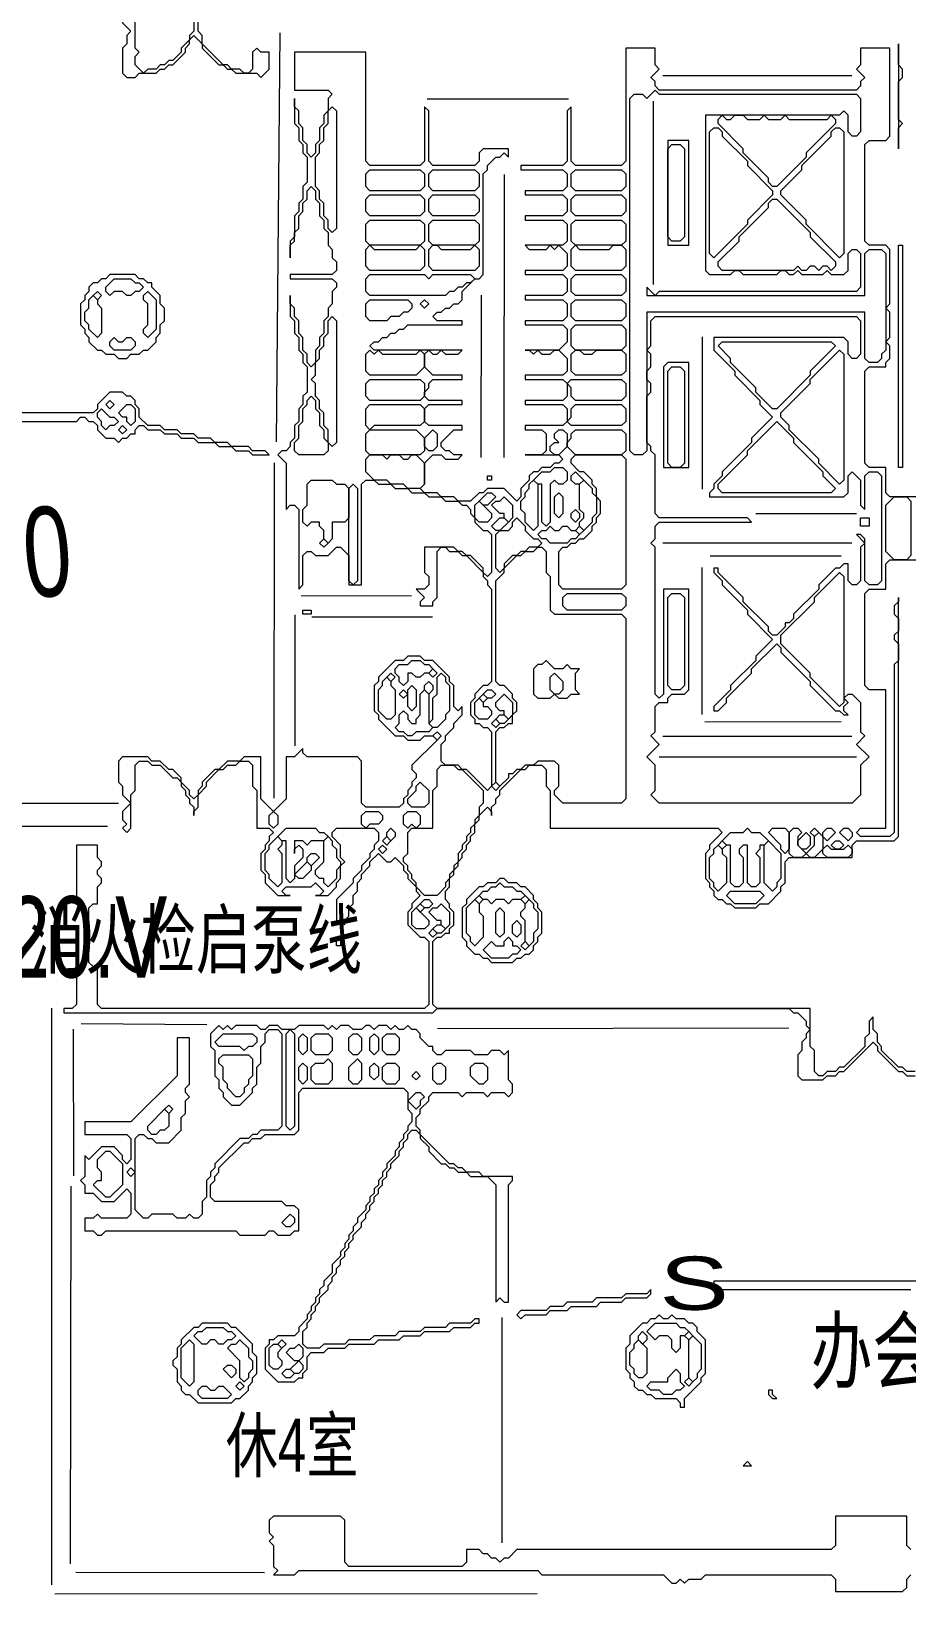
# Model space of a CAD drawing. Extents: x 10 to 1968, y 11 to 1392.
# Drawn here: x 456.2 to 665, y 485.5 to 858 of the extents above; entities that cross this region are included whole.
import ezdxf

# ---------------------------------------------------------------- set-up
doc = ezdxf.new("R2010")
doc.units = 0
for name, color, linetype, lineweight in [('OCR_TEXT', 6, 'Continuous', 0), ('TRACE_CURVE', 6, 'Continuous', 0), ('TRACE_STRAIGHT', 5, 'Continuous', 0), ('TRACE_TEXT_SYMBOL', 6, 'Continuous', 0)]:
    doc.layers.add(name, color=color, linetype=linetype, lineweight=lineweight)
doc.styles.add('wqy-unicode', font='wqy-unicode.lff')

msp = doc.modelspace()

# ---------------------------------------------------------------- linework, layer by layer
at = {"layer": 'TRACE_CURVE', "color": 6}
for points in [[(360, 863), (477, 863), (478, 862), (478, 860), (480, 858), (479, 857), (479, 855), (478, 854), (478, 848), (479, 847), (481, 847), (482, 848), (486, 848), (487, 849), (488, 849), (489, 850), (490, 850), (493, 853)], [(495, 862), (495, 858), (494, 857), (494, 856), (492, 854), (492, 853), (490, 851), (489, 851), (488, 850), (487, 850), (486, 849), (484, 849), (483, 848), (481, 850), (481, 852), (482, 853), (481, 854), (481, 864)], [(493, 853), (493, 854), (494, 855), (494, 856), (495, 857), (497, 855), (497, 854), (501, 850), (502, 850), (503, 849), (504, 849), (505, 848), (510, 848), (511, 847), (513, 849), (513, 853), (511, 853), (510, 854), (509, 853), (509, 849), (508, 848), (507, 848), (506, 849), (504, 849), (503, 850), (502, 850), (497, 855), (497, 857), (496, 858), (496, 862)], [(598, 854), (598, 827), (597, 826), (586, 826), (585, 827), (585, 840), (584, 839), (584, 827), (583, 826), (573, 826), (573, 825), (583, 825), (584, 824), (584, 821), (583, 820), (574, 820), (574, 819), (583, 819), (584, 818), (584, 815), (583, 814), (574, 814), (574, 813), (583, 813), (584, 812), (584, 808), (583, 807), (574, 807), (575, 806), (579, 806), (580, 807), (581, 806), (582, 807), (584, 805), (584, 802), (583, 801), (574, 801), (574, 800), (583, 800), (584, 799), (584, 796), (583, 795), (574, 795), (574, 794), (583, 794), (584, 793), (584, 790), (583, 789), (574, 789), (574, 788), (583, 788), (584, 787), (584, 784), (582, 782), (574, 782), (575, 782), (576, 781), (577, 782), (578, 781), (580, 781), (581, 782), (582, 782), (584, 780), (584, 777)], [(660, 778), (660, 779), (661, 780), (661, 783), (660, 784), (661, 785), (661, 791), (660, 792), (661, 793), (661, 806), (660, 807), (656, 807), (655, 808), (655, 831), (656, 832), (660, 832), (661, 833), (661, 854), (654, 854), (654, 850), (653, 849), (655, 847), (654, 846), (654, 845), (653, 844), (606, 844), (605, 845), (605, 846), (604, 847), (606, 849), (605, 850), (605, 854), (598, 854)], [(550, 827), (549, 826), (537, 826), (536, 827), (536, 853), (519, 853), (519, 844), (527, 844), (528, 843), (527, 842), (527, 839), (526, 838), (526, 836), (525, 835), (525, 832), (524, 831), (524, 829), (523, 828), (522, 829), (522, 831), (521, 832), (521, 835), (520, 836), (520, 839), (519, 840), (519, 842), (519, 836), (520, 835), (520, 832), (521, 831), (521, 829), (522, 828), (522, 822), (521, 821), (521, 818), (520, 817), (520, 815), (519, 814), (519, 809), (518, 808), (518, 804), (518, 807), (519, 808), (519, 810), (520, 811), (520, 814), (521, 815), (521, 817), (522, 818), (522, 820), (523, 821), (524, 820), (524, 818), (525, 817), (525, 814), (526, 813), (526, 811), (527, 810), (527, 807), (528, 806), (528, 804), (529, 803), (529, 801), (528, 800)], [(551, 769), (559, 769), (559, 770), (551, 770), (550, 771), (550, 772), (551, 773), (551, 774), (552, 775), (559, 775), (559, 776), (552, 776), (550, 778), (550, 781), (551, 782), (552, 781), (553, 781), (554, 782), (555, 781), (558, 781), (559, 782), (538, 782), (537, 783), (538, 784), (539, 784), (540, 785), (541, 785), (542, 786), (543, 786), (544, 787), (545, 787), (546, 788), (559, 788), (559, 789), (553, 789), (552, 790), (553, 791), (554, 791), (555, 792), (556, 792), (557, 793), (558, 793), (559, 794), (559, 796), (562, 799), (563, 799), (564, 800), (564, 824), (565, 825), (565, 826), (567, 828), (568, 828), (569, 829), (570, 828), (570, 830), (564, 830), (563, 829), (563, 827), (562, 826), (552, 826), (551, 827), (551, 839), (550, 840), (550, 827)], [(528, 800), (518, 800), (518, 799), (528, 799), (529, 798), (529, 797), (528, 796), (528, 793), (527, 792), (527, 790), (526, 789), (526, 786), (525, 785), (525, 783), (524, 782), (524, 779), (523, 778), (522, 779), (522, 781), (521, 782), (521, 785), (520, 786), (520, 789), (519, 790), (519, 792), (518, 793), (518, 795), (518, 790), (519, 789), (519, 786), (520, 785), (520, 782), (521, 781), (521, 779), (522, 778), (522, 772), (521, 771), (521, 769), (520, 768), (520, 765), (519, 764), (519, 761), (518, 760), (518, 759), (517, 758), (516, 758), (515, 757), (517, 755), (517, 744), (518, 745), (519, 745), (520, 744), (520, 725), (521, 726), (521, 733), (522, 734), (523, 734), (524, 733), (527, 733), (529, 735), (530, 735), (532, 733), (532, 726), (535, 726)], [(604, 789), (605, 790), (653, 790), (654, 789), (654, 781), (653, 780), (652, 780), (651, 781), (651, 784), (650, 785), (619, 785), (619, 782), (624, 777), (624, 776), (630, 770), (630, 769), (633, 766), (628, 761), (628, 760), (621, 753), (621, 752), (619, 750), (619, 749), (618, 748), (618, 747), (650, 747), (651, 748), (651, 752), (652, 753), (654, 751), (654, 745), (655, 744), (655, 752), (656, 753), (658, 753), (659, 752), (659, 727), (658, 726), (656, 726), (655, 727), (655, 737), (654, 738), (653, 738), (655, 736), (654, 735), (654, 727), (653, 726), (652, 726), (651, 727), (651, 731), (650, 731), (649, 730), (648, 730), (644, 726), (644, 725), (638, 719), (638, 718), (637, 717), (636, 717), (636, 716), (634, 714), (633, 714), (632, 715), (632, 716)], [(607, 700), (606, 699), (605, 700), (605, 735), (604, 736), (605, 737), (605, 740), (606, 741), (628, 741), (627, 742), (606, 742), (605, 743), (605, 757), (604, 758), (604, 759), (603, 760), (603, 771), (604, 772), (604, 774), (603, 775), (603, 777), (604, 778), (604, 781), (603, 782), (604, 783), (604, 789)], [(584, 777), (583, 776), (574, 776), (574, 775), (583, 775), (584, 774), (584, 771), (583, 770), (574, 770), (574, 769), (583, 769), (584, 768), (584, 765), (583, 764), (574, 764), (574, 763), (578, 763), (579, 762), (579, 758), (578, 757), (574, 757), (582, 757), (583, 756), (582, 755), (581, 755), (580, 754), (578, 754), (577, 753), (576, 753), (575, 752), (575, 751), (573, 749), (573, 747), (572, 746), (569, 749), (565, 749), (564, 748), (563, 748), (561, 746), (558, 746), (557, 747), (554, 747), (553, 748), (550, 748), (549, 749), (550, 750), (550, 755), (552, 757), (554, 757), (555, 756), (558, 756), (559, 757), (557, 757), (556, 758), (555, 758), (554, 759), (554, 760), (557, 763), (559, 763), (559, 764), (551, 764), (550, 765), (550, 768), (551, 769)], [(669, 747), (661, 747), (660, 748), (660, 754), (656, 754), (655, 755), (655, 777), (656, 778), (660, 778)], [(535, 726), (535, 750), (536, 751), (538, 751), (539, 750), (542, 750), (543, 749), (546, 749), (547, 748), (550, 748), (551, 747), (554, 747), (555, 746), (558, 746), (559, 745), (560, 745), (561, 744), (561, 743), (562, 742), (562, 741), (564, 739), (565, 739), (566, 738), (566, 729), (565, 728), (564, 729), (564, 730), (561, 733), (560, 733), (559, 734), (558, 734), (557, 735), (550, 735), (550, 729), (551, 728), (551, 726), (550, 725), (548, 725), (550, 723), (549, 722), (549, 721), (552, 721), (552, 722), (553, 723), (553, 734), (554, 735), (555, 735), (556, 734), (558, 734), (559, 733), (560, 733), (564, 729), (564, 728), (565, 727), (565, 726), (566, 725), (566, 703), (565, 702), (564, 702), (562, 700), (562, 699), (561, 698), (561, 695), (562, 694)], [(662, 713), (663, 712), (663, 708), (662, 707), (662, 667), (661, 666), (654, 666), (653, 667), (654, 668), (660, 668), (660, 701), (656, 701), (655, 702), (655, 724), (656, 725), (660, 725), (660, 731), (661, 732), (669, 732)], [(632, 716), (626, 722), (626, 723), (620, 729), (620, 730), (619, 730), (619, 729), (621, 727), (621, 726), (627, 720), (627, 719), (633, 713), (629, 709), (629, 708), (623, 702), (623, 701), (619, 697), (619, 696), (620, 696), (622, 698), (622, 699), (628, 705), (628, 706), (634, 712), (635, 711), (635, 710), (642, 703), (642, 702), (648, 696), (649, 696), (650, 695), (651, 695), (650, 696), (650, 697), (651, 698), (650, 699), (651, 700), (652, 700), (654, 698), (654, 691), (655, 690), (653, 688), (656, 685), (654, 683), (654, 676), (652, 674), (606, 674), (604, 676), (605, 677), (605, 683), (603, 685), (606, 688), (604, 690), (605, 691), (605, 697), (606, 698), (608, 698), (608, 699), (609, 700), (612, 700), (613, 701), (613, 725), (607, 725), (607, 700)], [(558, 659), (558, 660), (559, 661), (559, 662), (560, 663), (560, 664), (561, 665), (561, 666), (562, 667), (562, 669), (563, 670), (563, 671), (565, 673), (566, 672), (566, 671), (566, 673), (567, 674), (567, 675), (568, 676), (568, 677), (573, 682), (574, 682), (575, 683), (578, 683), (579, 682), (579, 678), (580, 677), (580, 668), (620, 668), (621, 667), (618, 664), (618, 663), (617, 662), (617, 656), (618, 655), (618, 654), (619, 653), (619, 652), (620, 651), (621, 651), (622, 650), (623, 650), (624, 649), (629, 649), (630, 650), (632, 650), (635, 653), (635, 654), (636, 655), (636, 660), (637, 661), (652, 661), (652, 664), (653, 665), (662, 665), (663, 666), (663, 723), (663, 722), (662, 721), (662, 719), (663, 718), (663, 715), (662, 714), (662, 713)], [(562, 694), (562, 693), (563, 693), (564, 692), (565, 692), (566, 691), (566, 678), (565, 677), (560, 682), (559, 682), (558, 683), (555, 683), (554, 684), (554, 688), (555, 689), (555, 690), (557, 692), (557, 693), (559, 695), (559, 697), (558, 696), (557, 697), (557, 702), (556, 703), (556, 704), (552, 708), (550, 708), (549, 709), (546, 709), (545, 708), (543, 708), (539, 704), (539, 703), (538, 702), (538, 696), (539, 695), (539, 694), (543, 690), (545, 690), (546, 689), (549, 689), (550, 690), (552, 690), (553, 689), (547, 683), (547, 682), (548, 681), (548, 680), (547, 679), (547, 678), (546, 677), (546, 676), (545, 675), (545, 674), (544, 673), (536, 673), (535, 674), (535, 684), (534, 685), (522, 685), (521, 686), (521, 687), (519, 685), (517, 685)], [(517, 685), (517, 675), (514, 672), (511, 675), (511, 685), (507, 685), (506, 684), (503, 684), (501, 682), (500, 682), (497, 679), (497, 678), (496, 677), (496, 676), (495, 675), (494, 676), (494, 677), (492, 679), (492, 680), (490, 682), (489, 682), (487, 684), (485, 684), (484, 685), (478, 685), (477, 684), (477, 679), (478, 678), (478, 676), (480, 674), (478, 672), (478, 670), (479, 669), (478, 668), (479, 667), (480, 668), (480, 676), (481, 677), (481, 683), (482, 684), (484, 684), (485, 683), (487, 683), (490, 680), (491, 680), (492, 679), (492, 678), (493, 677), (493, 676), (494, 675), (494, 674), (495, 673), (495, 671), (495, 672), (496, 673), (496, 676), (498, 678), (498, 679), (501, 682), (502, 682), (503, 683), (505, 683), (506, 684), (508, 684)], [(508, 684), (509, 683), (509, 678), (510, 677), (510, 668), (513, 668), (514, 667), (513, 666), (513, 665), (512, 664), (512, 663), (511, 662), (511, 658), (512, 657), (512, 655), (515, 652), (518, 652), (517, 652), (516, 653), (517, 654), (523, 654), (524, 655), (526, 653), (525, 652), (524, 652), (527, 652), (529, 654), (529, 655), (530, 656), (530, 659), (531, 660), (530, 661), (530, 664), (528, 666), (528, 667), (529, 668), (538, 668), (539, 667), (539, 665), (538, 664), (538, 663), (537, 662), (537, 661), (535, 659), (535, 658), (533, 656), (533, 655), (529, 651), (529, 646), (530, 646), (531, 645), (531, 646), (532, 647), (532, 649), (533, 650), (533, 652), (534, 653), (534, 655), (535, 656), (535, 657), (537, 659), (537, 660), (539, 662), (541, 660)], [(541, 660), (542, 660), (543, 661), (545, 659), (545, 658), (546, 657), (546, 656), (548, 654), (548, 653), (549, 652), (547, 650), (547, 649), (546, 648), (546, 645), (549, 642), (550, 642), (551, 641), (551, 626), (550, 625), (473, 625), (472, 626), (472, 635), (471, 635), (470, 636), (470, 649), (471, 650), (472, 650), (472, 654), (473, 655), (473, 656), (472, 657), (472, 658), (473, 659), (473, 660), (472, 661), (472, 664), (467, 664), (467, 650), (468, 650), (469, 649), (469, 636), (468, 635), (467, 635), (467, 626), (466, 625), (464, 625), (464, 624), (552, 624), (553, 625), (637, 625), (638, 624), (639, 624), (641, 622), (641, 621), (642, 620), (641, 619), (641, 618), (640, 617), (640, 615), (639, 614), (639, 609), (640, 608), (645, 608), (646, 609)], [(667, 610), (665, 610), (664, 611), (663, 611), (659, 615), (659, 616), (658, 617), (658, 619), (657, 620), (657, 623), (656, 622), (656, 619), (655, 618), (655, 616), (650, 611), (649, 611), (648, 610), (646, 610), (645, 609), (644, 609), (643, 610), (643, 615), (642, 616), (642, 625), (553, 625), (552, 626), (552, 641), (553, 642), (554, 642), (555, 643), (556, 643), (556, 644), (557, 645), (557, 648), (556, 649), (556, 650), (555, 651), (555, 653), (556, 654), (556, 656), (557, 657), (557, 658), (558, 659)], [(501, 621), (499, 619), (499, 616), (500, 615), (500, 609), (501, 608), (501, 606), (502, 605), (502, 604), (504, 602), (506, 602), (509, 605), (509, 606), (510, 607), (510, 611), (511, 612), (511, 616), (512, 617), (512, 619), (513, 620), (515, 620), (516, 619), (516, 597), (515, 596), (511, 596), (510, 595), (509, 595), (508, 594), (506, 594), (500, 588), (500, 587), (499, 586), (499, 585), (498, 584), (498, 580), (497, 579), (497, 576), (496, 575), (495, 575), (494, 576), (493, 575), (491, 575), (490, 576), (485, 576), (484, 575), (483, 575), (481, 577), (481, 594), (482, 595), (483, 595), (484, 594), (485, 594), (486, 593), (489, 593), (492, 596), (492, 599), (493, 600), (493, 603), (494, 604), (493, 605), (493, 606), (494, 607), (494, 618), (491, 618)], [(571, 607), (570, 608), (570, 615), (569, 614), (568, 615), (566, 615), (565, 614), (562, 614), (561, 615), (555, 615), (554, 614), (553, 614), (552, 615), (552, 616), (551, 616), (549, 618), (549, 619), (548, 620), (547, 620), (546, 621), (545, 620), (544, 620), (543, 621), (542, 620), (541, 621), (539, 621), (538, 620), (537, 621), (536, 621), (535, 620), (533, 620), (532, 621), (530, 621), (529, 620), (528, 621), (527, 620), (526, 621), (520, 621), (519, 620), (516, 620), (515, 621), (513, 621), (512, 620), (511, 620), (510, 621), (505, 621), (504, 620), (503, 621), (502, 620), (501, 621)], [(491, 618), (491, 609), (480, 598), (469, 598), (469, 595), (479, 595), (480, 594), (480, 589), (479, 588), (478, 589), (478, 590), (476, 592), (473, 592), (470, 589), (469, 590), (469, 585), (468, 584), (469, 583), (469, 581), (471, 581), (473, 579), (476, 579), (479, 582), (480, 581), (480, 576), (479, 575), (473, 575), (472, 576), (471, 575), (469, 575), (469, 572), (471, 572), (472, 571), (473, 571), (474, 572), (505, 572), (506, 571), (512, 571), (513, 572), (514, 572), (515, 571), (518, 571), (519, 572), (520, 572), (520, 577), (519, 578), (517, 578), (516, 579), (500, 579), (499, 580), (499, 583), (500, 584), (500, 585), (501, 586), (501, 587), (507, 593), (508, 593), (509, 594), (511, 594), (512, 595), (519, 595), (520, 596), (520, 605), (521, 606)], [(646, 609), (648, 609), (649, 610), (650, 610), (657, 617), (658, 616), (658, 615), (663, 610), (664, 610), (665, 609), (667, 609)], [(521, 606), (545, 606), (546, 605), (546, 601), (547, 600), (547, 598), (546, 597), (546, 596), (545, 595), (545, 594), (544, 593), (544, 592), (543, 591), (543, 590), (541, 588), (541, 587), (540, 586), (540, 585), (539, 584), (539, 583), (538, 582), (538, 581), (537, 580), (537, 579), (536, 578), (536, 577), (534, 575), (534, 574), (533, 573), (533, 572), (532, 571), (532, 570), (531, 569), (531, 568), (530, 567), (530, 566), (528, 564), (528, 562), (526, 560), (526, 559), (525, 558), (525, 557), (524, 556), (524, 555), (523, 554), (523, 553), (522, 552), (522, 551), (520, 549), (520, 548), (519, 547), (515, 547), (514, 546), (513, 546), (513, 545), (512, 544), (512, 539), (515, 536), (519, 536), (520, 537), (521, 537), (521, 538), (522, 539), (522, 542)], [(538, 579), (538, 580), (539, 581), (539, 582), (540, 583), (540, 584), (541, 585), (541, 586), (542, 587), (542, 588), (544, 590), (544, 591), (545, 592), (545, 593), (546, 594), (546, 595), (547, 596), (548, 596), (549, 595), (549, 594), (551, 592), (551, 591), (554, 588), (555, 588), (556, 587), (557, 587), (558, 586), (560, 586), (561, 585), (565, 585), (567, 583), (567, 555), (568, 556), (569, 555), (570, 555), (570, 583), (571, 584), (571, 585), (564, 585), (563, 586), (560, 586), (559, 587), (558, 587), (557, 588), (556, 588), (549, 595), (549, 596), (548, 597), (548, 599), (549, 600), (549, 601), (551, 603), (551, 604), (552, 605), (558, 605), (559, 604), (560, 605), (564, 605), (565, 604), (566, 605), (569, 605), (570, 604), (571, 605), (571, 607)], [(522, 542), (523, 543), (526, 543), (527, 544), (531, 544), (532, 545), (538, 545), (539, 546), (544, 546), (545, 547), (549, 547), (550, 548), (556, 548), (557, 549), (561, 549), (562, 550), (563, 550), (563, 551), (562, 551), (561, 550), (556, 550), (555, 549), (550, 549), (549, 548), (544, 548), (543, 547), (538, 547), (537, 546), (532, 546), (531, 545), (526, 545), (525, 544), (522, 544), (521, 545), (521, 548), (522, 549), (522, 550), (523, 551), (523, 552), (524, 553), (524, 554), (525, 555), (525, 556), (527, 558), (527, 559), (528, 560), (528, 561), (529, 562), (529, 563), (530, 564), (530, 565), (531, 566), (531, 567), (532, 568), (532, 569), (533, 570), (533, 571), (535, 573), (535, 574), (536, 575), (536, 576), (537, 577), (537, 578), (538, 579)], [(695, 560), (619, 560), (619, 558), (666, 558)]]:
    msp.add_lwpolyline(points, dxfattribs=at)
for points in [[(605, 844), (606, 843), (653, 843), (654, 842), (654, 834), (653, 833), (652, 833), (651, 834), (651, 838), (650, 839), (649, 838), (617, 838), (617, 801), (618, 800), (623, 800), (624, 801), (625, 801), (626, 800), (634, 800), (635, 801), (636, 801), (637, 800), (638, 800), (639, 801), (640, 800), (645, 800), (646, 801), (647, 800), (650, 800), (651, 801), (651, 805), (652, 806), (653, 806), (654, 805), (654, 797), (653, 796), (606, 796), (605, 795), (603, 797), (603, 795), (655, 795), (655, 805), (656, 806), (659, 806), (660, 805), (660, 782), (659, 781), (659, 780), (658, 779), (656, 779), (655, 780), (655, 791), (603, 791), (603, 758), (602, 757), (600, 757), (599, 758), (599, 842), (600, 843), (602, 843), (603, 842)], [(527, 839), (528, 840), (529, 839), (529, 811), (528, 810), (527, 811), (527, 813), (526, 814), (526, 817), (525, 818), (525, 820), (524, 821), (524, 828), (525, 829), (525, 831), (526, 832), (526, 835), (527, 836)], [(618, 834), (619, 835), (620, 835), (621, 834), (621, 833), (627, 827), (627, 826), (633, 820), (633, 819), (627, 813), (627, 812), (619, 804), (618, 805)], [(620, 837), (621, 838), (622, 837), (623, 837), (624, 838), (626, 838), (627, 837), (630, 837), (631, 838), (632, 837), (635, 837), (636, 838), (637, 837), (646, 837), (647, 838), (648, 837), (648, 836), (641, 829), (641, 828), (634, 821), (633, 821), (632, 822), (632, 823), (626, 829), (626, 830), (620, 836)], [(647, 834), (648, 835), (649, 835), (650, 834), (650, 805), (649, 804), (641, 812), (641, 813), (635, 819), (635, 820), (640, 825), (640, 826), (647, 833)], [(536, 824), (537, 825), (549, 825), (550, 824), (550, 821), (549, 820), (537, 820), (536, 821)], [(551, 824), (552, 825), (562, 825), (563, 824), (563, 821), (562, 820), (552, 820), (551, 821)], [(585, 824), (586, 825), (597, 825), (598, 824), (598, 821), (597, 820), (586, 820), (585, 821)], [(536, 818), (537, 819), (549, 819), (550, 818), (550, 815), (549, 814), (537, 814), (536, 815)], [(551, 818), (552, 819), (562, 819), (563, 818), (563, 815), (562, 814), (552, 814), (551, 815)], [(585, 818), (586, 819), (597, 819), (598, 818), (598, 815), (597, 814), (586, 814), (585, 815)], [(632, 817), (633, 818), (634, 818), (642, 810), (642, 809), (648, 803), (648, 802), (647, 801), (646, 802), (645, 802), (644, 801), (643, 802), (642, 802), (641, 801), (640, 801), (639, 802), (638, 801), (621, 801), (620, 802), (620, 803), (625, 808), (625, 809), (632, 816)], [(536, 812), (537, 813), (549, 813), (550, 812), (550, 808), (549, 807), (537, 807), (536, 808)], [(551, 812), (552, 813), (562, 813), (563, 812), (563, 808), (562, 807), (552, 807), (551, 808)], [(585, 812), (586, 813), (597, 813), (598, 812), (598, 808), (597, 807), (586, 807), (585, 808)], [(536, 806), (537, 807), (538, 806), (548, 806), (549, 807), (550, 806), (550, 802), (549, 801), (537, 801), (536, 802)], [(551, 806), (552, 807), (553, 807), (554, 806), (561, 806), (562, 807), (563, 806), (563, 802), (562, 801), (552, 801), (551, 802)], [(585, 806), (586, 807), (587, 806), (594, 806), (595, 807), (597, 807), (598, 806), (598, 802), (597, 801), (586, 801), (585, 802)], [(536, 799), (537, 800), (550, 800), (551, 799), (552, 800), (561, 800), (562, 799), (561, 798), (560, 798), (559, 797), (558, 797), (557, 796), (556, 796), (555, 795), (537, 795), (536, 796)], [(585, 799), (586, 800), (597, 800), (598, 799), (598, 796), (597, 795), (586, 795), (585, 796)], [(536, 793), (537, 794), (546, 794), (547, 793), (547, 792), (546, 791), (545, 791), (544, 790), (542, 790), (541, 789), (537, 789), (536, 790)], [(549, 793), (550, 794), (551, 793), (550, 792)], [(585, 793), (586, 794), (597, 794), (598, 793), (598, 790), (597, 789), (586, 789), (585, 790)], [(527, 789), (528, 790), (529, 789), (529, 760), (528, 759), (527, 760), (527, 763), (526, 764), (526, 767), (525, 768), (525, 770), (524, 771), (524, 774), (523, 775), (524, 776), (524, 779), (525, 780), (525, 782), (526, 783), (526, 785), (527, 786)], [(585, 787), (586, 788), (597, 788), (598, 787), (598, 783), (597, 782), (586, 782), (585, 783)], [(620, 783), (621, 784), (647, 784), (648, 783), (642, 777), (642, 776), (634, 768), (633, 768), (629, 772), (629, 773), (623, 779), (623, 780)], [(536, 781), (537, 782), (538, 781), (539, 782), (540, 781), (548, 781), (549, 782), (550, 781), (550, 778), (548, 776), (537, 776), (536, 777)], [(585, 781), (586, 782), (587, 782), (588, 781), (590, 781), (591, 782), (597, 782), (598, 781), (598, 777), (597, 776), (586, 776), (585, 777)], [(649, 782), (650, 781), (650, 751), (649, 750), (644, 755), (644, 756), (637, 763), (637, 764), (635, 766), (635, 767), (642, 774), (642, 775)], [(536, 774), (537, 775), (549, 775), (550, 774), (550, 771), (549, 770), (537, 770), (536, 771)], [(584, 774), (585, 775), (597, 775), (598, 774), (598, 771), (597, 770), (586, 770), (585, 771), (585, 773)], [(522, 770), (523, 771), (524, 770), (524, 768), (525, 767), (525, 764), (526, 763), (526, 761), (527, 760), (527, 758), (526, 757), (520, 757), (519, 758), (519, 760), (520, 761), (520, 764), (521, 765), (521, 768), (522, 769)], [(536, 768), (537, 769), (549, 769), (550, 768), (550, 765), (549, 764), (538, 764), (537, 763), (536, 764)], [(585, 768), (586, 769), (597, 769), (598, 768), (598, 765), (597, 764), (585, 764), (584, 765), (585, 766)], [(634, 765), (638, 761), (638, 760), (645, 753), (645, 752), (648, 749), (647, 748), (621, 748), (620, 749), (620, 750), (627, 757), (627, 758)], [(536, 762), (537, 763), (548, 763), (550, 761), (550, 758), (549, 757), (537, 757), (536, 758)], [(552, 763), (553, 762), (553, 759), (552, 758), (551, 758), (550, 759), (550, 761)], [(581, 762), (582, 763), (583, 763), (584, 762), (584, 759), (582, 757), (581, 757), (580, 758), (580, 759), (581, 760), (582, 760), (581, 761)], [(585, 762), (586, 763), (597, 763), (598, 762), (598, 758), (597, 757), (586, 757), (584, 759), (584, 760), (585, 761)], [(536, 756), (537, 757), (540, 757), (541, 756), (542, 757), (544, 757), (545, 756), (546, 756), (547, 757), (548, 757), (550, 755), (550, 750), (549, 749), (546, 749), (545, 750), (542, 750), (541, 751), (538, 751), (536, 753)], [(585, 756), (586, 757), (597, 757), (598, 756), (598, 726), (597, 725), (583, 725), (582, 726), (582, 734), (583, 735), (584, 735), (585, 736), (586, 736), (587, 737), (588, 737), (590, 739), (590, 740), (591, 741), (591, 742), (592, 743), (592, 746), (591, 747), (591, 749), (590, 750), (590, 751), (588, 753), (587, 753), (585, 755)], [(580, 753), (581, 754), (583, 754), (584, 753), (584, 751), (583, 750), (582, 750), (581, 751), (580, 750), (580, 741), (579, 740), (578, 741), (578, 750), (577, 750), (576, 751), (578, 753)], [(585, 752), (586, 753), (588, 751), (587, 750), (586, 750), (585, 751)], [(522, 750), (523, 751), (528, 751), (529, 750), (531, 750), (532, 749), (532, 742), (531, 741), (528, 741), (528, 737), (527, 736), (526, 737), (526, 739), (525, 740), (525, 741), (523, 741), (522, 740), (521, 741), (521, 744), (522, 745)], [(532, 749), (533, 750), (534, 749), (534, 727), (533, 726), (532, 727)], [(575, 750), (576, 751), (577, 750), (577, 740), (576, 739), (574, 741), (574, 743), (573, 744), (573, 746), (574, 747), (574, 748), (575, 749)], [(587, 750), (588, 751), (590, 749), (590, 748), (591, 747), (591, 743), (590, 742), (590, 741), (588, 739), (587, 740), (587, 741), (588, 742), (588, 743), (587, 744)], [(562, 745), (563, 746), (566, 743), (566, 742), (565, 741), (563, 741), (562, 742)], [(565, 748), (566, 748), (567, 747), (565, 745), (564, 745), (563, 746)], [(568, 746), (569, 747), (571, 745), (571, 742), (570, 741), (569, 742), (569, 743), (568, 743), (566, 745), (567, 746)], [(581, 747), (582, 748), (583, 747), (583, 743), (582, 742), (581, 743)], [(662, 747), (665, 747), (666, 746), (666, 733), (665, 732), (662, 732), (660, 734), (660, 745)], [(568, 742), (569, 742), (570, 741), (568, 739), (567, 739), (566, 740)], [(571, 741), (572, 742), (574, 740), (574, 739), (576, 737), (577, 737), (578, 736), (577, 735), (575, 735), (574, 734), (573, 734), (572, 733), (571, 733), (569, 731), (569, 730), (568, 729), (567, 730), (567, 738), (568, 739), (570, 739), (571, 740)], [(585, 743), (586, 744), (587, 743), (587, 742), (586, 741), (585, 742)], [(579, 739), (580, 740), (581, 739), (582, 739), (583, 740), (584, 740), (585, 739), (586, 739), (587, 738), (586, 737), (585, 737), (584, 736), (580, 736), (579, 737), (578, 737), (577, 738), (578, 739)], [(586, 739), (587, 740), (588, 739), (587, 738)], [(525, 736), (526, 737), (527, 736), (526, 735)], [(576, 734), (577, 735), (578, 735), (579, 734), (579, 729), (580, 728), (580, 720), (581, 719), (597, 719), (598, 718), (598, 675), (597, 674), (583, 674), (581, 676), (581, 677), (582, 678), (582, 683), (581, 684), (577, 684), (576, 683), (574, 683), (573, 682), (572, 682), (571, 681), (570, 681), (570, 680), (568, 678), (567, 679), (567, 691), (568, 692), (569, 692), (570, 693), (571, 693), (571, 695), (572, 696), (572, 698), (571, 699), (571, 700), (569, 702), (568, 702), (567, 703), (567, 727), (569, 729), (569, 730), (572, 733), (573, 733), (574, 734)], [(649, 729), (650, 728), (650, 698), (649, 697), (642, 704), (642, 705), (635, 712), (635, 714), (643, 722), (643, 723)], [(583, 723), (584, 724), (597, 724), (598, 723), (598, 721), (597, 720), (584, 720), (583, 721)], [(608, 723), (609, 724), (611, 724), (612, 723), (612, 702), (611, 701), (609, 701), (608, 702)], [(546, 707), (547, 708), (549, 708), (550, 707), (551, 707), (552, 706), (551, 705), (550, 705), (549, 704), (548, 704), (547, 705), (546, 705), (546, 703), (545, 702), (544, 703), (544, 704), (543, 705), (543, 706), (544, 707)], [(541, 704), (542, 705), (543, 704), (542, 703)], [(551, 705), (552, 706), (553, 705), (552, 704)], [(553, 704), (554, 705), (555, 704), (555, 703), (556, 702), (556, 696), (555, 695), (555, 694), (553, 692), (552, 692), (551, 693), (552, 694), (552, 699), (553, 700)], [(540, 703), (541, 704), (542, 703), (542, 702), (543, 701), (543, 695), (542, 694), (541, 694), (539, 696), (539, 701), (540, 702)], [(549, 700), (550, 701), (551, 700), (551, 693), (552, 692), (551, 691), (548, 691), (547, 690), (546, 690), (545, 691), (544, 691), (543, 692), (544, 693), (544, 695), (545, 696), (546, 695), (546, 694), (547, 693), (548, 693), (548, 694), (549, 695)], [(544, 700), (545, 701), (546, 700), (545, 699)], [(546, 701), (547, 702), (548, 701), (548, 697), (547, 696), (546, 697)], [(550, 702), (551, 703), (552, 702), (552, 701), (551, 700), (550, 701)], [(564, 700), (565, 701), (566, 701), (567, 700), (566, 699), (565, 699)], [(562, 698), (563, 699), (564, 698), (564, 697), (565, 697), (566, 696), (566, 695), (565, 694), (563, 694), (562, 695)], [(563, 699), (564, 700), (565, 699), (564, 698)], [(569, 700), (571, 698), (571, 695), (570, 694), (569, 695), (569, 696), (568, 696), (567, 697), (567, 698)], [(566, 693), (567, 694), (568, 693), (567, 692)], [(567, 694), (568, 695), (569, 695), (570, 694), (569, 693), (568, 693)], [(552, 690), (553, 691), (554, 690), (553, 689)], [(553, 682), (554, 683), (557, 683), (558, 682), (559, 682), (564, 677), (564, 674), (563, 673), (563, 671), (562, 670), (562, 669), (561, 668), (561, 667), (560, 666), (560, 665), (559, 664), (559, 663), (558, 662), (558, 660), (557, 659), (557, 658), (556, 657), (556, 656), (555, 655), (555, 654), (553, 652), (550, 652), (548, 654), (548, 655), (547, 656), (547, 657), (546, 658), (546, 659), (545, 660), (545, 661), (546, 662), (546, 667), (547, 668), (552, 668), (552, 677), (553, 678)], [(548, 678), (549, 679), (551, 677), (551, 674), (550, 673), (547, 673), (546, 674), (546, 675), (548, 677)], [(566, 678), (567, 679), (568, 678), (567, 677)], [(513, 671), (514, 672), (515, 671), (515, 669), (514, 668), (513, 669)], [(535, 671), (536, 672), (539, 672), (540, 671), (540, 670), (539, 669), (537, 669), (536, 668), (535, 669)], [(545, 671), (546, 672), (548, 672), (549, 671), (549, 669), (548, 668), (547, 669), (546, 668), (545, 669)], [(517, 668), (524, 668), (525, 667), (526, 667), (527, 666), (526, 665), (523, 665), (522, 664), (521, 665), (519, 665), (519, 662), (519, 663), (520, 664), (521, 663), (521, 661), (519, 659), (519, 656), (518, 655), (517, 656), (517, 665), (516, 665), (515, 666)], [(541, 667), (542, 668), (543, 667), (543, 666), (542, 665), (541, 666)], [(626, 667), (627, 668), (628, 667), (630, 667), (632, 665), (631, 664), (630, 664), (630, 663), (629, 662), (630, 661), (630, 655), (629, 654), (628, 654), (627, 655), (627, 664), (626, 664), (625, 663), (625, 662), (626, 661), (626, 655), (625, 654), (624, 654), (623, 655), (623, 664), (622, 664), (621, 665), (623, 667)], [(632, 667), (633, 668), (636, 668), (637, 667), (637, 663), (636, 662), (635, 663), (635, 664)], [(637, 667), (638, 668), (639, 668), (640, 667), (639, 666), (639, 664), (641, 662), (640, 661), (638, 661), (637, 662)], [(641, 667), (642, 666), (642, 664), (641, 663), (640, 663), (639, 664), (639, 665)], [(643, 666), (644, 667), (645, 666), (645, 663), (643, 661), (642, 661), (641, 662), (643, 664)], [(642, 667), (643, 668), (644, 667), (643, 666)], [(645, 667), (646, 668), (647, 668), (648, 667), (646, 665), (645, 666)], [(649, 667), (650, 668), (651, 668), (652, 667), (652, 666), (651, 665)], [(515, 666), (516, 665), (516, 664), (515, 663), (516, 662), (516, 655), (515, 654), (513, 656), (513, 657), (512, 658), (512, 662), (513, 663), (513, 664)], [(526, 665), (527, 666), (528, 665), (528, 664), (529, 663), (529, 661), (530, 660), (530, 659), (529, 658), (529, 656), (527, 654), (526, 655), (526, 656), (525, 656), (524, 657), (524, 658), (526, 660)], [(539, 663), (540, 664), (541, 663), (540, 662)], [(540, 665), (541, 666), (542, 665), (541, 664)], [(619, 663), (620, 664), (621, 663), (621, 662), (622, 661), (622, 655), (620, 653), (619, 654), (619, 655), (618, 656), (618, 661), (619, 662)], [(620, 664), (621, 665), (622, 664), (621, 663)], [(631, 664), (632, 665), (635, 662), (635, 656), (634, 655), (634, 654), (633, 653), (631, 655)], [(645, 663), (646, 664), (647, 663), (650, 663), (651, 664), (652, 663), (652, 662), (651, 661), (646, 661), (645, 662)], [(647, 664), (648, 665), (649, 665), (650, 664), (649, 663), (648, 663)], [(522, 660), (523, 659), (523, 658), (521, 656), (520, 656), (519, 657)], [(522, 661), (523, 662), (524, 662), (525, 661), (523, 659), (522, 660)], [(622, 652), (623, 653), (630, 653), (631, 652), (629, 650), (624, 650)], [(547, 648), (548, 649), (551, 646), (551, 645), (550, 644), (548, 644), (547, 645)], [(548, 649), (549, 650), (550, 649), (549, 648)], [(549, 650), (550, 651), (551, 651), (552, 650), (551, 649), (550, 649)], [(553, 649), (554, 650), (556, 648), (556, 645), (555, 644), (554, 645), (554, 646), (553, 646), (551, 648), (552, 649)], [(552, 644), (553, 645), (554, 645), (555, 644), (554, 643), (553, 643)], [(551, 643), (552, 644), (553, 643), (552, 642)], [(502, 619), (509, 619), (510, 618), (510, 617), (509, 616), (508, 616), (507, 615), (506, 616), (501, 616), (500, 617)], [(517, 619), (518, 620), (519, 619), (519, 597), (518, 596), (517, 597)], [(520, 618), (521, 619), (522, 618), (522, 615), (521, 614), (520, 615)], [(523, 618), (524, 619), (527, 619), (528, 618), (528, 615), (527, 614), (524, 614), (523, 615)], [(532, 618), (533, 619), (534, 619), (535, 618), (535, 615), (534, 614), (533, 614), (532, 615)], [(537, 618), (538, 619), (539, 618), (539, 615), (538, 614), (537, 615)], [(540, 618), (541, 619), (543, 619), (544, 618), (544, 615), (543, 614), (541, 614), (540, 615)], [(501, 613), (502, 614), (508, 614), (509, 613), (509, 609), (508, 608), (508, 607), (507, 606), (507, 605), (506, 604), (505, 604), (503, 606), (503, 607), (502, 608), (502, 611), (501, 612)], [(520, 611), (521, 612), (522, 611), (522, 608), (521, 607), (520, 608)], [(526, 612), (527, 613), (528, 612), (528, 608), (527, 607), (524, 607), (523, 608), (523, 611), (524, 612)], [(534, 613), (535, 612), (535, 608), (534, 607), (533, 607), (532, 608), (532, 611)], [(537, 611), (538, 612), (539, 611), (539, 609), (538, 608), (537, 609)], [(540, 611), (541, 612), (543, 612), (544, 611), (544, 608), (543, 607), (541, 607), (540, 608)], [(552, 611), (553, 612), (554, 612), (555, 611), (555, 608), (554, 607), (553, 607), (552, 608)], [(561, 611), (562, 612), (564, 612), (565, 611), (565, 608), (564, 607), (563, 607), (561, 609)], [(547, 609), (548, 610), (549, 609), (548, 608)], [(548, 605), (549, 605), (550, 604), (549, 603), (549, 602), (548, 601), (546, 603)], [(488, 601), (489, 600), (489, 597), (488, 596), (487, 596), (486, 595), (485, 595), (484, 596), (484, 597)], [(488, 601), (489, 602), (490, 601), (489, 600)], [(474, 591), (475, 591), (478, 588), (478, 583), (475, 580), (474, 580), (471, 583), (472, 584), (473, 584), (473, 586), (472, 587), (472, 589)], [(479, 586), (480, 587), (481, 586), (480, 585)], [(518, 576), (519, 575), (519, 574), (518, 573), (517, 573), (516, 574)], [(513, 544), (514, 545), (515, 545), (516, 544), (515, 543), (515, 542), (516, 541), (516, 540), (515, 539), (514, 539), (513, 540)], [(515, 545), (516, 546), (517, 545), (516, 544)], [(519, 544), (520, 545), (521, 544), (521, 542), (520, 541), (519, 541), (517, 543), (518, 544)], [(520, 541), (521, 540), (521, 539), (520, 538), (519, 538), (518, 539)], [(516, 538), (517, 539), (518, 539), (519, 538), (518, 537), (517, 537)]]:
    msp.add_lwpolyline(points, close=True, dxfattribs=at)
at = {"layer": 'TRACE_STRAIGHT', "color": 5}
for p, q in [((514.73, 760.12), (515.57, 857.64)), ((606.87, 847.43), (651.88, 847.43)), ((550.62, 841.86), (584.38, 841.87)), ((604.51, 841.38), (604.52, 797.62)), ((569.02, 756.37), (569.11, 823.87)), ((563.52, 756.38), (563.57, 795.13)), ((616.19, 785.13), (616.23, 748.87)), ((514.19, 675.13), (514.26, 755.13)), ((629, 743), (653, 743)), ((606.87, 736.05), (651.87, 736.01)), ((618.12, 732.94), (649.38, 732.93)), ((616.2, 695.12), (616.22, 730.13)), ((520.62, 723.44), (546.88, 723.49)), ((519.17, 687.62), (519.18, 718.88)), ((523.12, 718.4), (551.88, 718.38)), ((616.87, 693.37), (649.38, 693.42)), ((606.87, 689.94), (651.88, 689.93)), ((606, 685), (653, 685)), ((338, 674), (477, 674)), ((338.13, 668.45), (474.38, 668.5)), ((461.09, 625.13), (461.09, 487.62)), ((466.2, 620.13), (466.28, 585.12)), ((468.13, 621.42), (498.12, 621.19)), ((553.12, 620.23), (636.88, 620.43)), ((465.58, 492.63), (465.72, 582.63)), ((568.41, 551.37), (568.47, 497.62)), ((466.87, 490.64), (511.88, 490.54)), ((461.87, 485.49), (576.87, 485.58))]:
    msp.add_line(p, q, dxfattribs=at)
at = {"layer": 'TRACE_TEXT_SYMBOL', "color": 6}
for points in [[(663, 855), (663, 830), (663, 835), (664, 836), (663, 837), (663, 846), (664, 847), (664, 849), (663, 850)], [(608, 832), (608, 807), (613, 807), (613, 832)], [(608, 830), (609, 831), (611, 831), (612, 830), (612, 809), (611, 808), (609, 808), (608, 809)], [(663, 807), (664, 807), (664, 754), (663, 754)], [(475, 800), (474, 799), (473, 799), (472, 798), (471, 798), (470, 797), (470, 796), (469, 795), (469, 794), (468, 793), (468, 788), (469, 787), (469, 786), (470, 785), (470, 784), (472, 782), (473, 782), (474, 781), (476, 781), (477, 780), (479, 780), (480, 781), (482, 781), (483, 782), (484, 782), (486, 784), (486, 785), (487, 786), (487, 788), (488, 789), (488, 792), (487, 793), (487, 795), (485, 797), (485, 798), (484, 798), (483, 799), (482, 799), (481, 800)], [(476, 799), (480, 799), (481, 798), (482, 798), (483, 797), (482, 796), (481, 796), (480, 795), (479, 795), (478, 796), (476, 796), (475, 795), (474, 796), (474, 797)], [(470, 794), (471, 795), (472, 794), (472, 793), (473, 792), (473, 786), (472, 785), (470, 787), (470, 788), (469, 789), (469, 791), (470, 792)], [(471, 795), (472, 796), (473, 795), (472, 794)], [(483, 795), (484, 796), (486, 794), (486, 787), (484, 785), (483, 786), (483, 787), (484, 788), (484, 793), (483, 794)], [(475, 784), (476, 785), (477, 784), (478, 784), (479, 785), (480, 785), (481, 784), (481, 783), (480, 782), (476, 782), (475, 783)], [(608, 779), (607, 778), (607, 754), (613, 754), (613, 779)], [(608, 777), (609, 778), (611, 778), (612, 777), (612, 755), (611, 754), (609, 754), (608, 755)], [(472, 767), (473, 768), (475, 766), (476, 766), (477, 765), (476, 764), (475, 764), (474, 763), (473, 764), (473, 765), (472, 766)], [(474, 769), (475, 770), (476, 769), (475, 768)], [(479, 769), (480, 769), (481, 768), (481, 765), (480, 764), (479, 765), (479, 766), (478, 766), (477, 767)], [(477, 763), (478, 764), (479, 763), (478, 762)], [(565, 752), (566, 752), (566, 751), (565, 751)], [(654, 742), (656, 742), (656, 740), (654, 740)], [(521, 720), (523, 720), (523, 719), (521, 719)], [(579, 708), (578, 707), (577, 707), (576, 706), (576, 700), (577, 699), (580, 699), (581, 700), (582, 699), (584, 699), (585, 700), (587, 700), (586, 701), (586, 705), (587, 706), (585, 706), (584, 707), (583, 706), (581, 706)], [(580, 704), (581, 705), (583, 703), (583, 701), (582, 700), (581, 700), (580, 701)], [(568, 656), (567, 655), (565, 655), (564, 654), (563, 654), (560, 651), (560, 650), (559, 649), (559, 642), (560, 641), (560, 640), (562, 638), (563, 638), (564, 637), (565, 637), (566, 636), (571, 636), (572, 637), (573, 637), (574, 638), (575, 638), (576, 639), (576, 640), (577, 641), (577, 642), (578, 643), (578, 648), (577, 649), (577, 650), (576, 651), (576, 652), (574, 654), (573, 654), (572, 655), (570, 655), (569, 656)], [(562, 651), (563, 652), (564, 651), (563, 650)], [(567, 654), (568, 655), (569, 654), (571, 654), (572, 653), (573, 653), (574, 652), (573, 651), (571, 651), (570, 650), (569, 651), (567, 651), (566, 650), (565, 651), (564, 651), (563, 652), (564, 653), (565, 653), (566, 654)], [(573, 651), (574, 652), (575, 651), (574, 650)], [(562, 651), (563, 650), (563, 648), (564, 647), (564, 642), (562, 640), (561, 641), (561, 642), (560, 643), (560, 649)], [(567, 648), (568, 649), (569, 648), (569, 643), (568, 642), (567, 643)], [(574, 650), (575, 651), (576, 650), (576, 649), (577, 648), (577, 644), (576, 643), (576, 641), (575, 640), (574, 641), (574, 646), (573, 647), (573, 648), (574, 649)], [(571, 645), (572, 646), (573, 645), (573, 643), (572, 642), (571, 643)], [(529, 642), (530, 642), (530, 640), (529, 640)], [(569, 641), (570, 642), (571, 641), (571, 640), (572, 640), (573, 639), (572, 638), (571, 638), (570, 637), (566, 637), (564, 639), (566, 641), (567, 640), (569, 640)], [(573, 640), (574, 641), (575, 640), (574, 639)], [(604, 558), (603, 557), (598, 557), (597, 556), (591, 556), (590, 555), (584, 555), (583, 554), (580, 554), (579, 553), (573, 553), (572, 552), (573, 551), (574, 552), (579, 552), (580, 553), (584, 553), (585, 554), (591, 554), (592, 555), (597, 555), (598, 556), (603, 556), (604, 557)], [(606, 552), (605, 551), (604, 551), (603, 550), (602, 550), (599, 547), (599, 545), (598, 544), (598, 539), (599, 538), (599, 537), (600, 536), (600, 535), (601, 534), (602, 534), (603, 533), (604, 533), (605, 532), (610, 532), (611, 531), (611, 530), (612, 530), (612, 532), (616, 536), (616, 537), (617, 538), (617, 546), (615, 548), (615, 549), (614, 550), (613, 550), (612, 551), (610, 551), (609, 552), (608, 551), (607, 551)], [(497, 550), (496, 549), (495, 549), (492, 546), (492, 545), (491, 544), (491, 542), (490, 541), (490, 540), (491, 539), (491, 536), (492, 535), (492, 534), (493, 533), (494, 533), (496, 531), (504, 531), (505, 532), (506, 532), (508, 534), (508, 535), (509, 536), (509, 537), (510, 538), (510, 542), (509, 543), (509, 545), (505, 549), (504, 549), (503, 550)], [(497, 548), (498, 549), (502, 549), (503, 548), (504, 548), (505, 547), (504, 546), (503, 546), (502, 545), (501, 545), (500, 546), (499, 546), (498, 545), (497, 545), (495, 547), (496, 548)], [(601, 547), (602, 548), (603, 547), (603, 546), (602, 545), (601, 546)], [(605, 550), (610, 550), (611, 549), (612, 549), (613, 548), (612, 547), (611, 547), (611, 544), (610, 543), (609, 544), (609, 546), (608, 547), (606, 547), (605, 546), (603, 548)], [(612, 547), (613, 548), (614, 547), (613, 546)], [(494, 546), (495, 545), (495, 536), (494, 535), (492, 537), (492, 544)], [(505, 545), (506, 546), (508, 544), (508, 542), (509, 541), (509, 539), (508, 538), (508, 537), (507, 536), (506, 537), (506, 541), (503, 544), (504, 545)], [(600, 545), (601, 546), (603, 544), (603, 538), (602, 537), (601, 537), (600, 538), (600, 539), (599, 540), (599, 543), (600, 544)], [(613, 546), (614, 547), (616, 545), (616, 539), (615, 538), (615, 537), (614, 536), (613, 537)], [(502, 539), (503, 540), (504, 540), (505, 539), (505, 538), (504, 537)], [(610, 539), (611, 538), (611, 536), (612, 535), (611, 534), (610, 534), (609, 533), (607, 533), (606, 534), (604, 534), (603, 535), (604, 536), (608, 536), (608, 537)], [(612, 536), (613, 537), (614, 536), (613, 535)], [(496, 534), (497, 535), (498, 535), (499, 534), (500, 534), (501, 535), (502, 535), (504, 533), (503, 532), (497, 532), (496, 533)], [(505, 535), (506, 536), (507, 535), (506, 534)], [(632, 534), (632, 533), (633, 532), (634, 532), (633, 533), (633, 534)], [(627, 517), (626, 516), (628, 516)]]:
    msp.add_lwpolyline(points, close=True, dxfattribs=at)
for points in [[(475, 772), (472, 769), (472, 768), (471, 767), (382, 767)], [(492, 761), (495, 761), (496, 760), (500, 760), (501, 759), (504, 759), (505, 758), (508, 758), (509, 757), (513, 757), (512, 758), (509, 758), (508, 759), (504, 759), (503, 760), (500, 760), (499, 761), (496, 761), (495, 762), (492, 762), (491, 763), (488, 763), (487, 764), (484, 764), (482, 766), (482, 768), (481, 769), (481, 770), (480, 771), (479, 771), (478, 772), (475, 772)], [(454, 765), (467, 765), (468, 766), (469, 766), (470, 765), (471, 765), (472, 764), (472, 763), (474, 761), (476, 761), (477, 760), (478, 761), (479, 761), (480, 762), (481, 762), (481, 763), (482, 764), (483, 764), (484, 763), (487, 763), (488, 762), (491, 762), (492, 761)], [(514, 504), (513, 503), (513, 500), (514, 499), (513, 498), (514, 497), (514, 492), (515, 491), (514, 490), (519, 490), (520, 491), (577, 491), (578, 490), (607, 490), (609, 488), (610, 488), (611, 489), (612, 488), (613, 489), (616, 489), (617, 490), (647, 490), (648, 489), (648, 486), (664, 486), (665, 487), (665, 489), (666, 490)], [(564, 495), (563, 496), (560, 496), (560, 493), (559, 492), (532, 492), (531, 493), (531, 503), (530, 504), (514, 504)], [(666, 496), (665, 497), (665, 504), (648, 504), (648, 497), (647, 496), (572, 496), (570, 494), (569, 494), (568, 493), (567, 494), (566, 494), (565, 495), (564, 495)]]:
    msp.add_lwpolyline(points, dxfattribs=at)

# ---------------------------------------------------------------- texts
at = {"layer": 'OCR_TEXT', "color": 6, "style": 'wqy-unicode', "width": 0.72}
msp.add_text('24.400', height=21.401, rotation=4.514, dxfattribs=at).set_placement((403.75, 718.77))
at = {"layer": 'OCR_TEXT', "color": 6, "style": 'wqy-unicode'}
for s, height, width, p in [('NH-BV-4x2.5-G20.V', 19.3757, 0.72, (319.69, 632.41)), ('消火检启泵线', 13.445, 0.72, (455.88, 634.76)), ('S', 12.7, 1.465782, (606, 553.17)), ('办会室', 15.026, 0.72, (642.08, 535.89)), ('休4室', 12.654, 0.72, (502.62, 514.59))]:
    msp.add_text(s, height=height, dxfattribs=dict(at, width=width)).set_placement(p)

doc.saveas('drawing.dxf')
